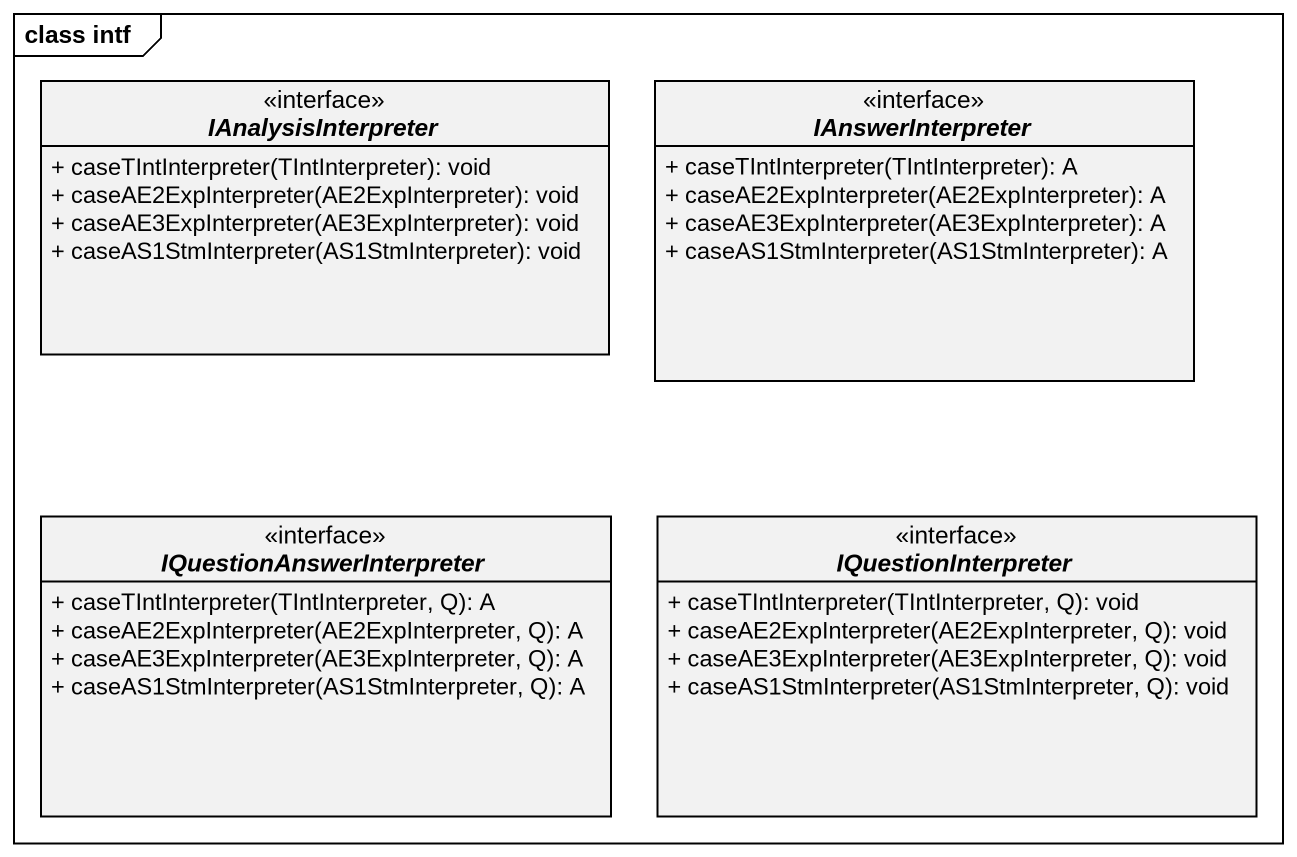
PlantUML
@startuml
mainframe class intf
hide circle
hide empty members
skinparam classAttributeIconSize 0
interface IAnalysisInterpreter <<interface>> {
  + caseTIntInterpreter(TIntInterpreter): void
  + caseAE2ExpInterpreter(AE2ExpInterpreter): void
  + caseAE3ExpInterpreter(AE3ExpInterpreter): void
  + caseAS1StmInterpreter(AS1StmInterpreter): void
}
interface IAnswerInterpreter <<interface>> {
  + caseTIntInterpreter(TIntInterpreter): A
  + caseAE2ExpInterpreter(AE2ExpInterpreter): A
  + caseAE3ExpInterpreter(AE3ExpInterpreter): A
  + caseAS1StmInterpreter(AS1StmInterpreter): A
}
interface IQuestionAnswerInterpreter <<interface>> {
  + caseTIntInterpreter(TIntInterpreter, Q): A
  + caseAE2ExpInterpreter(AE2ExpInterpreter, Q): A
  + caseAE3ExpInterpreter(AE3ExpInterpreter, Q): A
  + caseAS1StmInterpreter(AS1StmInterpreter, Q): A
}
interface IQuestionInterpreter <<interface>> {
  + caseTIntInterpreter(TIntInterpreter, Q): void
  + caseAE2ExpInterpreter(AE2ExpInterpreter, Q): void
  + caseAE3ExpInterpreter(AE3ExpInterpreter, Q): void
  + caseAS1StmInterpreter(AS1StmInterpreter, Q): void
}
@enduml
